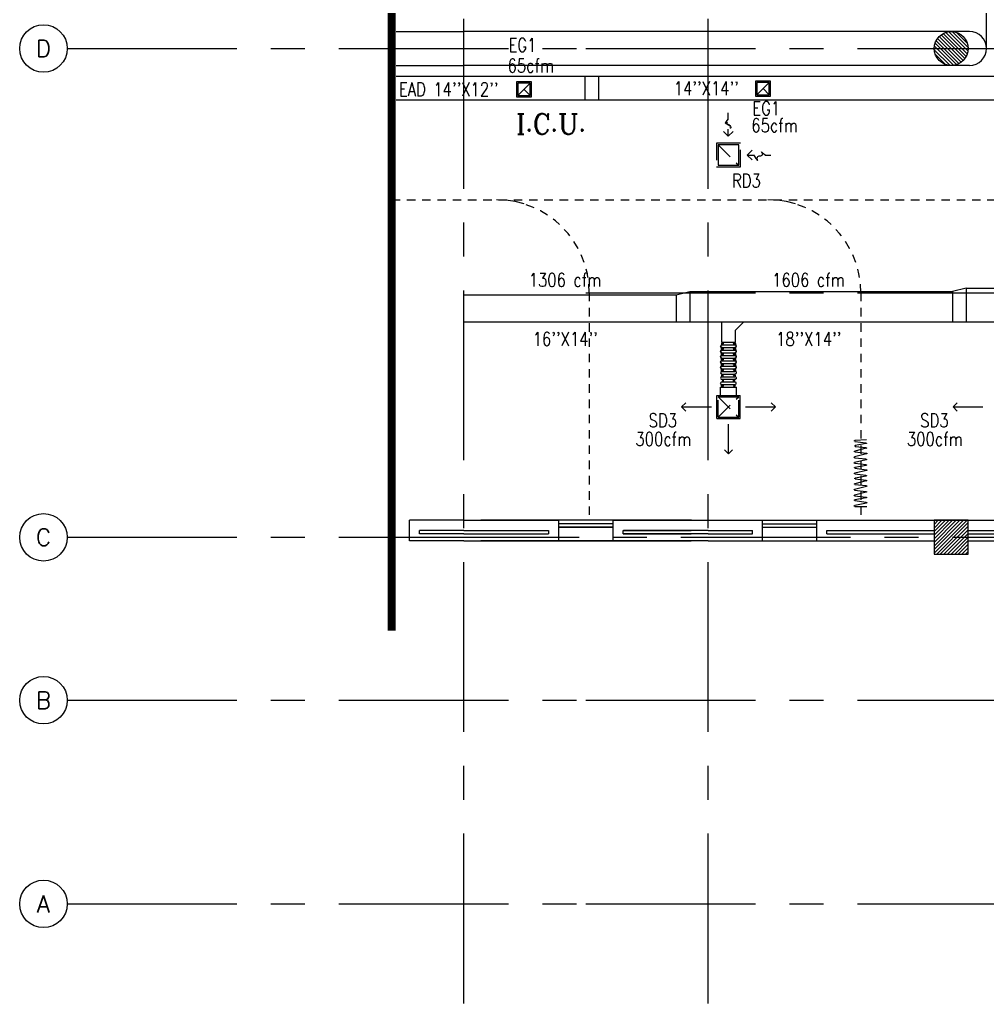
# Model space of a CAD drawing. Extents: x 417866029 to 417866302, y 43498045 to 43498122.
# Drawn here: x 417866028.86 to 417866043.12, y 43498044.51 to 43498059 of the extents above; entities that cross this region are included whole.
import ezdxf
from ezdxf.enums import TextEntityAlignment as Align

# ---------------------------------------------------------------- set-up
doc = ezdxf.new("R2010")
doc.units = 0
doc.header["$MEASUREMENT"] = 0
for name, pattern in [('CENTER2', [1.125, 0.75, -0.125, 0.125, -0.125]), ('CENTERX2', [4, 2.5, -0.5, 0.5, -0.5]), ('HIDDEN', [0.375, 0.25, -0.125])]:
    doc.linetypes.add(name, pattern=pattern)
doc.layers.get('0').update_dxf_attribs({"linetype": 'CONTINUOUS'})
for name, color, linetype in [('A_COUNTER', 9, 'CONTINUOUS'), ('A_CUBICLE_CURTAINS', 9, 'HIDDEN'), ('AX-CR', 7, 'CONTINUOUS'), ('AX-TXT', 2, 'CONTINUOUS'), ('AXES', 11, 'CENTERX2'), ('COL', 7, 'CONTINUOUS'), ('D_CURTAIN', 9, 'HIDDEN'), ('DUCT', 6, 'CONTINUOUS'), ('ELEV', 2, 'CONTINUOUS'), ('EXDUCT', 10, 'CONTINUOUS'), ('HAT', 11, 'CONTINUOUS'), ('INSUL', 9, 'CONTINUOUS'), ('Locker', 9, 'CONTINUOUS'), ('M-AC-FLEX', 7, 'CONTINUOUS'), ('M-EGU.', 2, 'CONTINUOUS'), ('M-TEXT', 2, 'CONTINUOUS'), ('RM-NAME', 9, 'CONTINUOUS'), ('SCD', 2, 'CONTINUOUS'), ('WALL', 9, 'CONTINUOUS'), ('WIN', 9, 'CONTINUOUS')]:
    doc.layers.add(name, color=color, linetype=linetype)
doc.styles.add('ROMANC', font='romanc', dxfattribs={"height": 0.1})
doc.styles.add('ROMANS', font='ROMANS.shx', dxfattribs={"width": 0.6})

# ---------------------------------------------------------------- blocks, each defined once
blk = doc.blocks.new('AXL')
at = {"layer": 'AX-CR'}
blk.add_circle((-350, 0), 350, dxfattribs=at)
at = {"layer": 'AX-TXT', "style": 'ROMANS'}
blk.add_attdef('AX', text='', height=250, dxfattribs=at).set_placement((-350, 0), align=Align.MIDDLE)
blk = doc.blocks.new('C')
at = {"layer": 'D_CURTAIN'}
for points in [[(0.229, 0.077), (0.229, 0.077, 0.848601), (0.219, 0.076), (0.202, -0.062, -0.855925), (0.192, -0.063), (0.167, 0.072, 0.866955), (0.157, 0.072), (0.144, -0.065, -0.843142), (0.134, -0.066), (0.099, 0.077, 0.845318), (0.089, 0.076), (0.076, -0.066, -0.842227), (0.066, -0.067), (0.029, 0.079, 0.837896), (0.019, 0.078), (0.004, -0.065, -0.84563), (-0.006, -0.065), (-0.04, 0.078, 0.842014), (-0.049, 0.078), (-0.065, -0.063, -0.866148), (-0.075, -0.063), (-0.099, 0.074, 0.854133), (-0.109, 0.074), (-0.129, -0.066, -0.838104), (-0.139, -0.067), (-0.17, 0.077, 0.84026), (-0.18, 0.077), (-0.183, -0.071)], [(0.639, -0.068), (0.628, 0.076, 0.848601), (0.618, 0.076), (0.601, -0.063, -0.855925), (0.591, -0.063), (0.566, 0.071, 0.866955), (0.556, 0.071), (0.542, -0.066, -0.843142), (0.533, -0.066), (0.497, 0.076, 0.845318), (0.488, 0.075), (0.474, -0.067, -0.842227), (0.465, -0.068), (0.427, 0.078, 0.837896), (0.417, 0.078), (0.403, -0.065, -0.84563), (0.393, -0.066), (0.359, 0.078, 0.842014), (0.349, 0.077), (0.334, -0.063, -0.866148), (0.324, -0.064), (0.299, 0.074, 0.854133), (0.29, 0.073), (0.27, -0.067, -0.838104), (0.26, -0.067), (0.229, 0.077, 0.84026), (0.219, 0.076)]]:
    blk.add_lwpolyline(points, format="xyb", dxfattribs=at)
blk = doc.blocks.new('*X103')
at = {"color": 0}
for p, q in [((84179, 10675), (84665, 11161)), ((84179, 10729), (84612, 11161)), ((84179, 10782), (84559, 11161)), ((84179, 10835), (84506, 11161)), ((84179, 10888), (84453, 11161)), ((84179, 10941), (84400, 11161)), ((84179, 10994), (84347, 11161)), ((84179, 11047), (84294, 11161)), ((84179, 11100), (84240, 11161)), ((84179, 11153), (84187, 11161)), ((84218, 10661), (84679, 11122)), ((84271, 10661), (84679, 11069)), ((84324, 10661), (84679, 11016)), ((84377, 10661), (84679, 10963)), ((84430, 10661), (84679, 10910)), ((84483, 10661), (84679, 10857)), ((84536, 10661), (84679, 10804)), ((84589, 10661), (84679, 10751)), ((84642, 10661), (84679, 10698))]:
    blk.add_line(p, q, dxfattribs=at)

msp = doc.modelspace()

# ---------------------------------------------------------------- hatches: boundary and pattern name
at = {"layer": 'HAT'}
h = msp.add_hatch(dxfattribs=at)
h.set_pattern_fill('ANSI31', color=256, scale=0.3, style=0)
h.set_pattern_definition([(135, (417866103.824867, 43498014.936266), (0.026516504, 0.026516504), [])])
h.paths.add_polyline_path([(417866042.835, 43498058.571), (417866042.585, 43498058.571), (417866042.585, 43498058.821, -0.414214)])
h.paths.add_polyline_path([(417866042.585, 43498058.821), (417866042.585, 43498058.571), (417866042.335, 43498058.571, -0.414214)])
h.paths.add_polyline_path([(417866042.335, 43498058.571), (417866042.585, 43498058.571), (417866042.585, 43498058.321, -0.414214)])
h.paths.add_polyline_path([(417866042.585, 43498058.571), (417866042.835, 43498058.571, -0.414214), (417866042.585, 43498058.321)])

# ---------------------------------------------------------------- linework, layer by layer
at = {"layer": 'A_COUNTER'}
for p, q in [((417866034.408, 43498058.821), (417866035.403, 43498058.821)), ((417866042.855, 43498058.821), (417866035.403, 43498058.821)), ((417866034.408, 43498058.321), (417866035.403, 43498058.321)), ((417866042.855, 43498058.321), (417866035.403, 43498058.321))]:
    msp.add_line(p, q, dxfattribs=at)
msp.add_arc((417866042.855, 43498058.572), 0.25, 270, 90, dxfattribs=at)
at = {"layer": 'A_CUBICLE_CURTAINS', "ltscale": 0.5}
for p, q in [((417866034.341, 43498056.343), (417866049.253, 43498056.343)), ((417866037.253, 43498054.975), (417866037.253, 43498051.621)), ((417866041.253, 43498054.975), (417866041.253, 43498051.621))]:
    msp.add_line(p, q, dxfattribs=at)
for centre in [(417866035.885, 43498054.975), (417866039.885, 43498054.975)]:
    msp.add_arc(centre, 1.368, 0, 90, dxfattribs=at)
at = {"layer": 'AXES'}
for p, q in [((417866035.403, 43498044.506), (417866035.403, 43498121.777)), ((417866035.403, 43498044.506), (417866035.403, 43498121.777)), ((417866039.003, 43498044.506), (417866039.003, 43498121.777)), ((417866039.003, 43498044.506), (417866039.003, 43498121.777)), ((417866029.563, 43498058.571), (417866037.203, 43498058.571)), ((417866037.203, 43498058.571), (417866053.403, 43498058.571)), ((417866037.203, 43498054.971), (417866053.157, 43498054.971)), ((417866029.563, 43498051.371), (417866037.203, 43498051.371)), ((417866034.603, 43498051.371), (417866103.163, 43498051.371)), ((417866029.563, 43498048.971), (417866037.203, 43498048.971)), ((417866037.203, 43498048.971), (417866053.403, 43498048.971)), ((417866029.563, 43498045.971), (417866037.203, 43498045.971)), ((417866037.203, 43498045.971), (417866053.403, 43498045.971))]:
    msp.add_line(p, q, dxfattribs=at)
at = {"layer": 'COL'}
for p, q in [((417866042.333, 43498051.621), (417866042.333, 43498051.121)), ((417866042.833, 43498051.621), (417866042.333, 43498051.621)), ((417866042.833, 43498051.121), (417866042.833, 43498051.621)), ((417866042.333, 43498051.121), (417866042.833, 43498051.121))]:
    msp.add_line(p, q, dxfattribs=at)
at = {"layer": 'DUCT', "linetype": 'Continuous'}
for p, q in [((417866035.403, 43498054.943), (417866038.535, 43498054.943)), ((417866038.735, 43498054.993), (417866042.603, 43498054.993)), ((417866042.803, 43498055.043), (417866046.666, 43498055.043)), ((417866035.403, 43498054.543), (417866053.563, 43498054.543))]:
    msp.add_line(p, q, dxfattribs=at)
at = {"layer": 'DUCT'}
for p, q in [((417866038.535, 43498054.943), (417866038.735, 43498054.993)), ((417866038.535, 43498054.943), (417866038.535, 43498054.543)), ((417866038.735, 43498054.993), (417866038.735, 43498054.543)), ((417866042.803, 43498055.043), (417866042.603, 43498054.993)), ((417866042.603, 43498054.993), (417866042.603, 43498054.543)), ((417866042.803, 43498055.043), (417866042.803, 43498054.543)), ((417866039.532, 43498054.543), (417866039.403, 43498054.415))]:
    msp.add_line(p, q, dxfattribs=at)
at = {"layer": 'DUCT', "linetype": 'ByBlock'}
for p, q in [((417866039.203, 43498054.543), (417866039.203, 43498054.243)), ((417866039.403, 43498054.415), (417866039.403, 43498054.243)), ((417866039.203, 43498054.243), (417866039.403, 43498054.243))]:
    msp.add_line(p, q, dxfattribs=at)
at = {"layer": 'ELEV', "linetype": 'CENTER2', "const_width": 0.12}
msp.add_lwpolyline([(417866034.341, 43498049.994), (417866034.341, 43498113.833)], dxfattribs=at)
at = {"layer": 'EXDUCT', "linetype": 'ByBlock'}
for p, q in [((417866046.467, 43498058.16), (417866034.408, 43498058.16)), ((417866037.187, 43498058.16), (417866037.187, 43498057.81)), ((417866037.387, 43498058.16), (417866037.387, 43498057.81)), ((417866046.467, 43498057.81), (417866034.408, 43498057.81))]:
    msp.add_line(p, q, dxfattribs=at)
at = {"layer": 'INSUL'}
for p, q in [((417866034.753, 43498051.421), (417866034.753, 43498051.471)), ((417866035.153, 43498051.471), (417866034.753, 43498051.471)), ((417866034.753, 43498051.421), (417866034.753, 43498051.471)), ((417866035.403, 43498051.471), (417866034.753, 43498051.471)), ((417866035.403, 43498051.471), (417866036.653, 43498051.471)), ((417866036.657, 43498051.421), (417866036.657, 43498051.471)), ((417866037.753, 43498051.471), (417866038.753, 43498051.471)), ((417866037.753, 43498051.421), (417866037.753, 43498051.471)), ((417866039.003, 43498051.471), (417866037.757, 43498051.471)), ((417866039.003, 43498051.471), (417866039.657, 43498051.471)), ((417866039.253, 43498051.471), (417866039.657, 43498051.471)), ((417866039.657, 43498051.421), (417866039.657, 43498051.471)), ((417866039.657, 43498051.421), (417866039.657, 43498051.471)), ((417866040.753, 43498051.471), (417866042.333, 43498051.471)), ((417866040.753, 43498051.421), (417866040.753, 43498051.471)), ((417866042.833, 43498051.471), (417866044.453, 43498051.471)), ((417866035.153, 43498051.421), (417866034.753, 43498051.421)), ((417866035.403, 43498051.421), (417866034.753, 43498051.421)), ((417866035.403, 43498051.421), (417866036.653, 43498051.421)), ((417866037.753, 43498051.421), (417866038.753, 43498051.421)), ((417866039.003, 43498051.421), (417866037.757, 43498051.421)), ((417866039.003, 43498051.421), (417866039.657, 43498051.421)), ((417866039.253, 43498051.421), (417866039.657, 43498051.421)), ((417866040.753, 43498051.421), (417866042.333, 43498051.421)), ((417866042.833, 43498051.421), (417866044.453, 43498051.421))]:
    msp.add_line(p, q, dxfattribs=at)
at = {"layer": 'Locker', "color": 0, "linetype": 'ByBlock', "ltscale": 0.3}
msp.add_line((417866043.105, 43498058.572), (417866043.105, 43498059.321), dxfattribs=at)
at = {"layer": 'M-AC-FLEX', "color": 11}
for p, q in [((417866039.208, 43498054.204), (417866039.399, 43498054.204)), ((417866039.208, 43498054.165), (417866039.399, 43498054.165)), ((417866039.208, 43498054.126), (417866039.399, 43498054.126)), ((417866039.208, 43498054.087), (417866039.399, 43498054.087)), ((417866039.208, 43498054.048), (417866039.399, 43498054.048)), ((417866039.208, 43498054.009), (417866039.399, 43498054.009)), ((417866039.208, 43498053.97), (417866039.399, 43498053.97)), ((417866039.208, 43498053.931), (417866039.399, 43498053.931)), ((417866039.208, 43498053.892), (417866039.399, 43498053.892)), ((417866039.208, 43498053.853), (417866039.399, 43498053.853)), ((417866039.208, 43498053.814), (417866039.399, 43498053.814)), ((417866039.208, 43498053.775), (417866039.399, 43498053.775)), ((417866039.208, 43498053.736), (417866039.399, 43498053.736)), ((417866039.208, 43498053.698), (417866039.399, 43498053.698)), ((417866039.208, 43498053.698), (417866039.399, 43498053.698)), ((417866039.208, 43498053.659), (417866039.399, 43498053.659)), ((417866039.208, 43498053.659), (417866039.399, 43498053.659)), ((417866039.198, 43498053.582), (417866039.399, 43498053.582)), ((417866039.208, 43498053.621), (417866039.399, 43498053.621))]:
    msp.add_line(p, q, dxfattribs=at)
at = {"layer": 'M-AC-FLEX'}
for points in [[(417866039.208, 43498054.243, -1), (417866039.208, 43498054.204, 1), (417866039.208, 43498054.165)], [(417866039.208, 43498054.204, 1), (417866039.208, 43498054.243, -0.000618), (417866039.208, 43498054.243, -0.000618)], [(417866039.399, 43498054.204, -0.998764), (417866039.399, 43498054.243, -0.998764)], [(417866039.399, 43498054.243, 1), (417866039.399, 43498054.204, -1), (417866039.399, 43498054.165)], [(417866039.208, 43498054.126, 1), (417866039.208, 43498054.165, -1), (417866039.208, 43498054.204)], [(417866039.208, 43498054.165, -1), (417866039.208, 43498054.126, 1), (417866039.208, 43498054.087)], [(417866039.208, 43498054.048, 1), (417866039.208, 43498054.087, -1), (417866039.208, 43498054.126)], [(417866039.208, 43498054.087, -1), (417866039.208, 43498054.048, 1), (417866039.208, 43498054.009, -0.000618), (417866039.209, 43498054.009, -0.000618)], [(417866039.399, 43498054.126, -1), (417866039.399, 43498054.165, 1), (417866039.399, 43498054.204)], [(417866039.399, 43498054.165, 1), (417866039.399, 43498054.126, -1), (417866039.399, 43498054.087)], [(417866039.399, 43498054.048, -1), (417866039.399, 43498054.087, 1), (417866039.399, 43498054.126)], [(417866039.399, 43498054.087, 1), (417866039.399, 43498054.048, -1), (417866039.399, 43498054.009)], [(417866039.208, 43498053.97, 1), (417866039.208, 43498054.009, -1), (417866039.208, 43498054.048, 0.000618), (417866039.209, 43498054.048, 0.000618)], [(417866039.208, 43498054.009, -1), (417866039.208, 43498053.97, 1), (417866039.208, 43498053.931)], [(417866039.208, 43498053.892, 1), (417866039.208, 43498053.931, -1), (417866039.208, 43498053.97)], [(417866039.208, 43498053.931, -1), (417866039.208, 43498053.892, 1), (417866039.208, 43498053.853)], [(417866039.399, 43498053.97, -1), (417866039.399, 43498054.009, 1), (417866039.399, 43498054.048)], [(417866039.399, 43498054.009, 1), (417866039.399, 43498053.97, -1), (417866039.399, 43498053.931)], [(417866039.399, 43498053.892, -1), (417866039.399, 43498053.931, 1), (417866039.399, 43498053.97)], [(417866039.399, 43498053.931, 1), (417866039.399, 43498053.892, -1), (417866039.399, 43498053.853)], [(417866039.208, 43498053.814, 1), (417866039.208, 43498053.853, -1), (417866039.208, 43498053.892)], [(417866039.208, 43498053.853, -1), (417866039.208, 43498053.814, 1), (417866039.208, 43498053.775, -1), (417866039.208, 43498053.736, 1.018005), (417866039.208, 43498053.698)], [(417866039.399, 43498053.814, -1), (417866039.399, 43498053.853, 1), (417866039.399, 43498053.892)], [(417866039.399, 43498053.853, 1), (417866039.399, 43498053.814, -1), (417866039.399, 43498053.775, 1), (417866039.399, 43498053.736, -1.018005), (417866039.399, 43498053.698)], [(417866039.208, 43498053.582, 1), (417866039.208, 43498053.621, -1.018005), (417866039.208, 43498053.659)], [(417866039.399, 43498053.582, -1), (417866039.399, 43498053.621, 1.018005), (417866039.399, 43498053.659)]]:
    msp.add_lwpolyline(points, format="xyb", dxfattribs=at)
for centre, start, end in [((417866039.208, 43498053.678), 298.4314, 90), ((417866039.208, 43498053.678), 270, 61.5686), ((417866039.399, 43498053.678), 89.9822, 241.5686), ((417866039.399, 43498053.678), 89.9822, 241.5686), ((417866039.399, 43498053.678), 118.4314, 270.0178), ((417866039.399, 43498053.678), 118.4314, 270.0178)]:
    msp.add_arc(centre, 0.0195, start, end, dxfattribs=at)
at = {"layer": 'M-EGU.'}
for p, q in [((417866039.301, 43498057.536), (417866039.301, 43498057.622)), ((417866039.23, 43498057.349), (417866039.301, 43498057.278)), ((417866039.301, 43498057.278), (417866039.301, 43498057.385)), ((417866039.301, 43498057.278), (417866039.372, 43498057.349)), ((417866039.154, 43498057.153), (417866039.154, 43498056.853)), ((417866039.454, 43498057.153), (417866039.154, 43498057.153)), ((417866039.454, 43498056.853), (417866039.454, 43498057.153)), ((417866039.652, 43498057.073), (417866039.581, 43498057.002)), ((417866039.581, 43498057.002), (417866039.652, 43498056.931)), ((417866039.581, 43498057.002), (417866039.682, 43498057.002)), ((417866039.842, 43498057.002), (417866039.93, 43498057.002)), ((417866039.154, 43498056.853), (417866039.454, 43498056.853)), ((417866039.184, 43498053.582), (417866039.424, 43498053.582)), ((417866039.184, 43498053.462), (417866039.184, 43498053.582)), ((417866039.424, 43498053.462), (417866039.424, 43498053.582)), ((417866038.613, 43498053.291), (417866038.674, 43498053.352)), ((417866039.134, 43498053.121), (417866039.134, 43498053.462)), ((417866039.134, 43498053.462), (417866039.474, 43498053.462)), ((417866039.474, 43498053.121), (417866039.474, 43498053.462)), ((417866039.995, 43498053.291), (417866039.934, 43498053.352)), ((417866042.613, 43498053.291), (417866042.674, 43498053.352)), ((417866038.613, 43498053.291), (417866039.052, 43498053.291)), ((417866038.613, 43498053.291), (417866038.674, 43498053.23)), ((417866039.556, 43498053.291), (417866039.995, 43498053.291)), ((417866039.995, 43498053.291), (417866039.934, 43498053.23)), ((417866042.613, 43498053.291), (417866043.052, 43498053.291)), ((417866042.613, 43498053.291), (417866042.674, 43498053.23)), ((417866039.134, 43498053.121), (417866039.474, 43498053.121)), ((417866039.304, 43498052.6), (417866039.304, 43498053.039)), ((417866039.304, 43498052.6), (417866039.243, 43498052.661)), ((417866039.304, 43498052.6), (417866039.365, 43498052.661))]:
    msp.add_line(p, q, dxfattribs=at)
at = {"layer": 'M-EGU.', "linetype": 'HIDDEN'}
for p, q in [((417866039.129, 43498057.178), (417866039.129, 43498056.828)), ((417866039.479, 43498057.178), (417866039.129, 43498057.178)), ((417866039.154, 43498057.153), (417866039.454, 43498056.853)), ((417866039.479, 43498056.828), (417866039.479, 43498057.178)), ((417866039.129, 43498056.828), (417866039.479, 43498056.828)), ((417866039.154, 43498053.141), (417866039.454, 43498053.442)), ((417866039.154, 43498053.442), (417866039.454, 43498053.141)), ((417866039.154, 43498053.141), (417866039.154, 43498053.442)), ((417866039.154, 43498053.442), (417866039.454, 43498053.442)), ((417866039.454, 43498053.141), (417866039.454, 43498053.442)), ((417866039.154, 43498053.141), (417866039.454, 43498053.141))]:
    msp.add_line(p, q, dxfattribs=at)
at = {"layer": 'M-EGU.'}
for points in [[(417866039.301, 43498057.536, -0.187862), (417866039.264, 43498057.513, -0.202645), (417866039.254, 43498057.474, -0.616915), (417866039.304, 43498057.457, 0.668708), (417866039.351, 43498057.438, 0.194285), (417866039.337, 43498057.402, 0.186051), (417866039.301, 43498057.385)], [(417866039.842, 43498057.002, -0.1324), (417866039.819, 43498057.034, -0.15664), (417866039.789, 43498057.047, -0.736612), (417866039.763, 43498056.984, 0.774232), (417866039.736, 43498056.923, 0.203349), (417866039.693, 43498056.951, 0.193808), (417866039.682, 43498057.002)]]:
    msp.add_lwpolyline(points, format="xyb", dxfattribs=at)
at = {"layer": 'SCD', "linetype": 'HIDDEN'}
for p, q in [((417866036.403, 43498058.078), (417866036.183, 43498058.078)), ((417866036.183, 43498058.078), (417866036.183, 43498057.858)), ((417866036.203, 43498057.878), (417866036.383, 43498058.058)), ((417866036.403, 43498057.858), (417866036.403, 43498058.078)), ((417866039.923, 43498058.091), (417866039.703, 43498058.091)), ((417866039.703, 43498058.091), (417866039.703, 43498057.871)), ((417866039.723, 43498057.891), (417866039.903, 43498058.071)), ((417866039.923, 43498057.871), (417866039.923, 43498058.091)), ((417866036.183, 43498057.858), (417866036.403, 43498057.858)), ((417866039.703, 43498057.871), (417866039.923, 43498057.871))]:
    msp.add_line(p, q, dxfattribs=at)
at = {"layer": 'SCD'}
for p, q in [((417866036.383, 43498058.058), (417866036.203, 43498058.058)), ((417866036.203, 43498058.058), (417866036.203, 43498057.878)), ((417866036.383, 43498057.878), (417866036.383, 43498058.058)), ((417866039.903, 43498058.071), (417866039.723, 43498058.071)), ((417866039.723, 43498058.071), (417866039.723, 43498057.891)), ((417866039.903, 43498057.891), (417866039.903, 43498058.071)), ((417866036.203, 43498057.878), (417866036.383, 43498057.878)), ((417866039.723, 43498057.891), (417866039.903, 43498057.891))]:
    msp.add_line(p, q, dxfattribs=at)
at = {"layer": 'SCD', "linetype": 'ByBlock'}
for p, q in [((417866039.813, 43498057.981), (417866039.903, 43498057.891)), ((417866036.293, 43498057.968), (417866036.383, 43498057.878))]:
    msp.add_line(p, q, dxfattribs=at)
at = {"layer": 'WALL'}
for p, q in [((417866035.153, 43498051.621), (417866034.603, 43498051.621)), ((417866034.603, 43498051.321), (417866034.603, 43498051.621)), ((417866035.403, 43498051.621), (417866034.603, 43498051.621)), ((417866035.403, 43498051.621), (417866036.8, 43498051.621)), ((417866035.653, 43498051.621), (417866036.8, 43498051.621)), ((417866036.803, 43498051.621), (417866035.657, 43498051.621)), ((417866036.803, 43498051.321), (417866036.803, 43498051.621)), ((417866037.603, 43498051.621), (417866038.753, 43498051.621)), ((417866037.603, 43498051.621), (417866038.753, 43498051.621)), ((417866037.603, 43498051.321), (417866037.603, 43498051.621)), ((417866038.757, 43498051.621), (417866037.607, 43498051.621)), ((417866038.757, 43498051.621), (417866037.607, 43498051.621)), ((417866038.753, 43498051.621), (417866039.803, 43498051.621)), ((417866039.803, 43498051.321), (417866039.803, 43498051.621)), ((417866039.803, 43498051.321), (417866039.803, 43498051.621)), ((417866040.603, 43498051.621), (417866044.603, 43498051.621)), ((417866040.603, 43498051.321), (417866040.603, 43498051.621)), ((417866035.153, 43498051.321), (417866034.603, 43498051.321)), ((417866035.403, 43498051.321), (417866034.603, 43498051.321)), ((417866035.403, 43498051.321), (417866036.8, 43498051.321)), ((417866035.653, 43498051.321), (417866036.8, 43498051.321)), ((417866036.803, 43498051.321), (417866035.657, 43498051.321)), ((417866037.603, 43498051.321), (417866038.753, 43498051.321)), ((417866037.603, 43498051.321), (417866038.753, 43498051.321)), ((417866038.753, 43498051.321), (417866037.607, 43498051.321)), ((417866039.003, 43498051.321), (417866037.607, 43498051.321)), ((417866039.003, 43498051.321), (417866039.803, 43498051.321)), ((417866039.253, 43498051.321), (417866039.803, 43498051.321)), ((417866040.603, 43498051.321), (417866042.333, 43498051.321)), ((417866042.833, 43498051.321), (417866044.603, 43498051.321))]:
    msp.add_line(p, q, dxfattribs=at)
msp.add_circle((417866042.585, 43498058.571), 0.25, dxfattribs=at)
at = {"layer": 'WIN'}
for p, q in [((417866034.603, 43498051.621), (417866034.603, 43498051.621)), ((417866037.6, 43498051.621), (417866036.803, 43498051.621)), ((417866039.803, 43498051.621), (417866040.603, 43498051.621)), ((417866034.603, 43498051.571), (417866034.603, 43498051.571)), ((417866034.603, 43498051.521), (417866034.603, 43498051.521)), ((417866037.6, 43498051.571), (417866036.803, 43498051.571)), ((417866037.6, 43498051.521), (417866036.803, 43498051.521)), ((417866037.6, 43498051.521), (417866036.803, 43498051.521)), ((417866036.807, 43498051.521), (417866037.603, 43498051.521)), ((417866039.803, 43498051.571), (417866040.603, 43498051.571)), ((417866039.803, 43498051.521), (417866040.603, 43498051.521)), ((417866034.603, 43498051.321), (417866034.603, 43498051.321)), ((417866037.6, 43498051.321), (417866036.803, 43498051.321)), ((417866037.6, 43498051.321), (417866036.803, 43498051.321)), ((417866036.807, 43498051.321), (417866037.603, 43498051.321)), ((417866036.807, 43498051.321), (417866037.603, 43498051.321)), ((417866039.803, 43498051.321), (417866040.603, 43498051.321))]:
    msp.add_line(p, q, dxfattribs=at)

# ---------------------------------------------------------------- block references
at = {"layer": 'AXES', "xscale": 0.0009999871253967285, "yscale": 0.001000002026557922, "zscale": 0.001}
for p, values in [((417866029.563, 43498058.571), {'AX': 'D'}), ((417866029.563, 43498051.371), {'AX': 'C'}), ((417866029.563, 43498048.971), {'AX': 'B'}), ((417866029.563, 43498045.971), {'AX': 'A'})]:
    msp.add_blockref('AXL', p, dxfattribs=at).add_auto_attribs(values)
at = {"layer": 'D_CURTAIN', "ltscale": 2, "xscale": 1.200000002980232, "yscale": 1.200000002980232, "zscale": 1.2, "rotation": 90}
msp.add_blockref('C', (417866041.255, 43498052.042), dxfattribs=at)
at = {"layer": 'HAT', "xscale": 0.0009999871253967285, "yscale": 0.001000002026557922, "zscale": 0.001}
msp.add_blockref('*X103', (417865958.154, 43498040.46), dxfattribs=at)

# ---------------------------------------------------------------- texts
at = {"layer": 'M-TEXT', "style": 'ROMANS', "width": 0.8}
for s, p in [('EG1', (417866036.063, 43498058.521)), ('65cfm', (417866036.049, 43498058.219)), ("EAD 14''X12''", (417866034.448, 43498057.87)), ("14''X14''", (417866038.496, 43498057.885)), ('EG1', (417866039.654, 43498057.591)), ('65cfm', (417866039.64, 43498057.338)), ('RD3', (417866039.355, 43498056.523)), ('1306 cfm', (417866036.36, 43498055.063)), ('1606 cfm', (417866039.947, 43498055.063)), ("16''X14''", (417866036.419, 43498054.192)), ("18''X14''", (417866040.006, 43498054.192)), ('SD3', (417866038.128, 43498052.993)), ('SD3', (417866042.128, 43498052.993)), ('300cfm', (417866037.932, 43498052.718)), ('300cfm', (417866041.932, 43498052.718))]:
    msp.add_text(s, height=0.2, dxfattribs=at).set_placement(p)
at = {"layer": 'RM-NAME', "style": 'ROMANC'}
msp.add_text('I.C.U.', height=0.3, dxfattribs=at).set_placement((417866036.687, 43498057.459), align=Align.MIDDLE)

doc.saveas('drawing.dxf')
